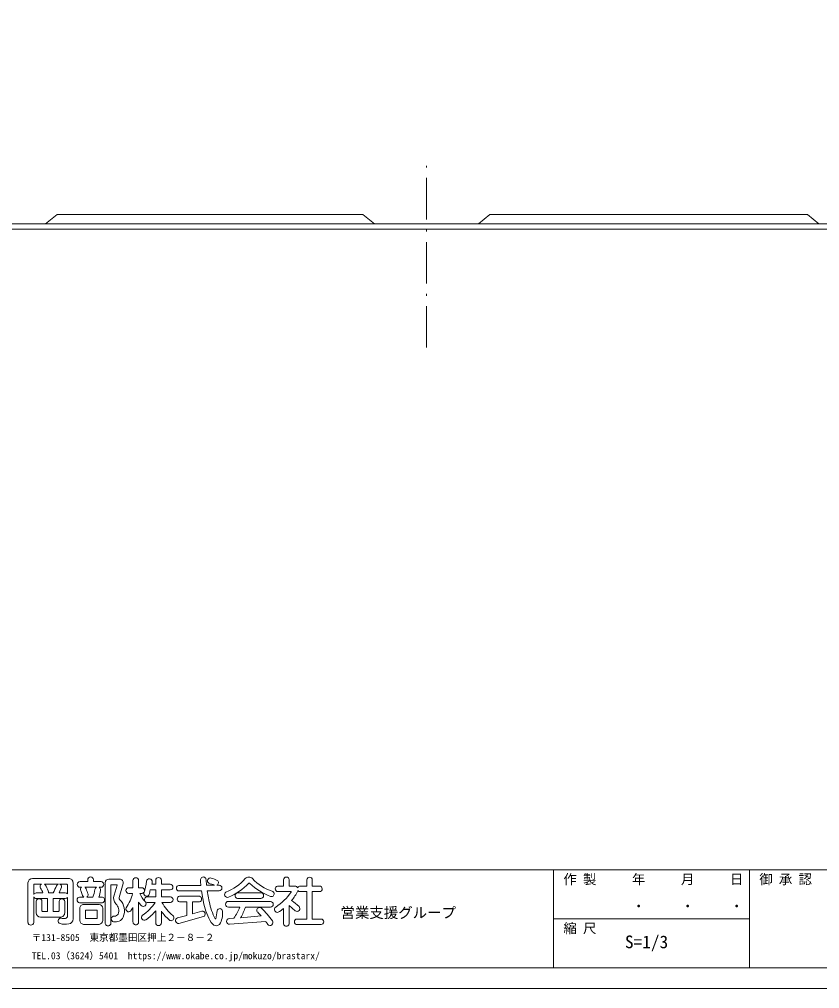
# Model space of a CAD drawing. Units: millimetres, scale not verified. Extents: x -630 to 630, y -1503 to 1503.
# Drawn here: x -245 to 101.6, y 637.5 to 1057.5 of the extents above; entities that cross this region are included whole.
import ezdxf
from ezdxf.enums import TextEntityAlignment as Align

# ---------------------------------------------------------------- set-up
doc = ezdxf.new("R2010")
doc.units = ezdxf.units.MM
doc.header["$LTSCALE"] = 3
doc.linetypes.add('DASHED_DOTTED', pattern=[9.25, 6, -1.5, 0.25, -1.5])
for name, color, linetype, lineweight in [('0-C_レイヤ14', 7, 'Continuous', 18), ('0-F_0', 4, 'Continuous', 5), ('1-0_レイヤ15', 2, 'Continuous', 18)]:
    doc.layers.add(name, color=color, linetype=linetype, lineweight=lineweight)
doc.styles.add('ＭＳ ゴシック', font='')
doc.styles.get('ＭＳ ゴシック').set_extended_font_data('MS Gothic')

msp = doc.modelspace()

# ---------------------------------------------------------------- linework, layer by layer
at = {"layer": '0-C_レイヤ14'}
for p, q in [((-223.663, 685.301), (-239.345, 685.301)), ((-206.254, 685.008), (-201.489, 685.012)), ((-241.246, 683.357), (-241.246, 666.207)), ((-238.787, 682.528), (-238.787, 678.264)), ((-235.435, 682.835), (-238.481, 682.835)), ((-227.992, 682.83), (-234.135, 682.83)), ((-224.484, 682.835), (-227.638, 682.835)), ((-224.182, 678.627), (-224.186, 682.511)), ((-221.719, 667.762), (-221.719, 683.444)), ((-218.695, 681.456), (-218.008, 681.456)), ((-211.559, 681.456), (-216.557, 681.461)), ((-210.479, 681.456), (-209.623, 681.456)), ((-207.809, 666.086), (-207.809, 683.452)), ((-205.346, 682.403), (-205.32, 666.108)), ((-202.811, 682.549), (-205.217, 682.545)), ((-203.964, 678.052), (-202.694, 682.403)), ((-200.033, 683.064), (-201.795, 676.972)), ((-166.399, 682.277), (-175.882, 682.286)), ((-158.451, 682.364), (-159.444, 682.364)), ((-238.783, 666.207), (-238.787, 677.348)), ((-237.643, 679.042), (-234.757, 679.042)), ((-232.346, 679.042), (-230.32, 679.042)), ((-224.169, 677.024), (-224.182, 668.712)), ((-217.054, 677.206), (-218.872, 677.206)), ((-218.432, 679.992), (-217.572, 677.832)), ((-215.788, 677.201), (-213.092, 677.219)), ((-209.321, 677.18), (-210.53, 677.18)), ((-197.633, 678.778), (-195.948, 678.778)), ((-192.838, 678.778), (-192.103, 678.778)), ((-166.961, 677.568), (-175.601, 677.568)), ((-150.234, 679.085), (-140.428, 679.085)), ((-140.428, 676.579), (-150.234, 676.579)), ((-133.01, 679.599), (-127.385, 679.586)), ((-237.66, 675.365), (-237.66, 670.354)), ((-235.198, 671.218), (-235.198, 675.365)), ((-227.81, 675.365), (-227.81, 671.218)), ((-225.348, 670.354), (-225.348, 675.365)), ((-218.868, 674.76), (-209.321, 674.76)), ((-218.829, 667.11), (-218.829, 672.38)), ((-217.187, 674.022), (-210.491, 674.022)), ((-208.893, 672.38), (-208.893, 667.11)), ((-195.767, 672.713), (-195.775, 666.466)), ((-193.313, 666.466), (-193.313, 675.02)), ((-189.576, 674.83), (-186.163, 674.83)), ((-183.226, 674.873), (-179.554, 674.873)), ((-154.433, 675.322), (-136.203, 675.322)), ((-149.508, 672.816), (-154.433, 672.816)), ((-136.203, 672.816), (-147.046, 672.816)), ((-130.552, 672.238), (-130.543, 665.904)), ((-235.759, 668.496), (-227.292, 668.496)), ((-216.319, 668.073), (-216.319, 671.443)), ((-216.19, 671.572), (-211.481, 671.572)), ((-211.481, 667.944), (-216.19, 667.944)), ((-211.351, 671.443), (-211.351, 668.073)), ((-185.947, 671.287), (-185.947, 666.017)), ((-183.485, 666.017), (-183.485, 671.071)), ((-175.903, 665.818), (-165.181, 668.734)), ((-154.131, 667.892), (-152.109, 668.064)), ((-149.15, 668.272), (-140.298, 669.088)), ((-210.491, 665.382), (-217.187, 665.382)), ((-138.276, 666.652), (-154.001, 665.429)), ((-124.703, 665.3), (-114.292, 665.295))]:
    msp.add_line(p, q, dxfattribs=at)
for points in [[(-215.369, 684.696), (-215.369, 683.962), (-218.695, 683.962)], [(-209.619, 683.958), (-212.863, 683.962), (-212.863, 684.74)], [(-160.528, 682.364), (-163.937, 682.364), (-164.11, 684.696)], [(-130.543, 684.696), (-130.543, 681.975), (-133.131, 681.992)], [(-125.58, 681.966), (-128.081, 681.975), (-128.081, 684.74)], [(-120.43, 684.692), (-120.43, 681.992), (-123.372, 681.975)], [(-115.035, 681.975), (-118.102, 681.975), (-118.102, 684.74)], [(-226.674, 681.526), (-227.681, 679.037), (-225.128, 679.037)], [(-195.775, 684.437), (-195.775, 681.284), (-197.547, 681.284)], [(-192.147, 681.284), (-193.313, 681.284), (-193.313, 684.437)], [(-185.947, 684.55), (-185.947, 682.735), (-187.589, 682.735)], [(-179.64, 682.735), (-183.485, 682.735), (-183.485, 684.55)], [(-237.66, 676.575), (-232.778, 676.575), (-232.778, 670.959), (-234.938, 670.959)], [(-228.07, 670.959), (-230.273, 670.959), (-230.273, 676.575), (-225.132, 676.575)], [(-188.323, 680.316), (-185.947, 680.316), (-185.947, 677.335), (-189.49, 677.335)], [(-179.554, 677.335), (-183.485, 677.335), (-183.485, 680.316), (-179.64, 680.316)], [(-175.86, 679.858), (-166.097, 679.858), (-165.056, 674.208)], [(-162.706, 675.262), (-163.591, 679.901), (-158.451, 679.901)], [(-123.372, 679.556), (-120.478, 679.556), (-120.478, 667.676), (-124.793, 667.697)], [(-114.292, 667.693), (-118.102, 667.676), (-118.102, 679.556), (-114.948, 679.556)], [(-175.601, 675.106), (-172.491, 675.106), (-172.491, 669.274), (-176.538, 668.177)], [(-165.881, 671.088), (-170.028, 669.922), (-170.028, 675.106), (-166.961, 675.106)], [(-128.081, 665.904), (-128.081, 673.594), (-125.489, 671.261)]]:
    msp.add_lwpolyline(points, dxfattribs=at)
for centre, radius, start, end in [((-239.293, 683.349), 1.953, 91.52137, 179.76612), ((-223.583, 683.44), 1.863, 0.12368, 92.48023), ((-214.115, 684.676), 1.254, 2.92254, 179.05298), ((-206.275, 683.474), 1.534, 89.19307, 180.80693), ((-201.641, 683.38), 1.639, 348.88353, 84.65273), ((-194.544, 684.335), 1.236, 4.76758, 175.23242), ((-188.698, 683.878), 1.24, 357.11096, 170.87102), ((-184.716, 684.456), 1.235, 4.34541, 175.65459), ((-165.322, 684.712), 1.212, 359.26046, 188.73563), ((-162.277, 684.265), 1.24, 69.46158, 240.98814), ((-166.415, 669.619), 16.456, 64.18811, 73.8649), ((-162.673, 698.609), 20.516, 290.42472, 319.24156), ((-145.555, 683.733), 2.164, 43.22578, 136.77422), ((-129.017, 699.069), 20.39, 222.79891, 251.56918), ((-129.311, 684.657), 1.233, 3.84542, 178.16475), ((-119.265, 684.644), 1.167, 4.68635, 177.65193), ((-238.481, 682.528), 0.307, 90, 180), ((-234.692, 681.742), 1.322, 124.20491, 211.09197), ((-244.273, 675.299), 10.226, 21.46745, 34.28199), ((-234.574, 682.016), 0.925, 34.88437, 61.65661), ((-254.149, 670.4), 23.684, 23.707, 30.84886), ((-262.556, 695.661), 36.268, 332.7262, 338.10924), ((-227.789, 681.616), 1.231, 99.48038, 154.86526), ((-227.876, 681.65), 1.208, 354.07315, 78.63102), ((-224.563, 682.462), 0.381, 7.26484, 77.96327), ((-218.665, 682.709), 1.253, 91.38273, 268.61727), ((-217.287, 680.455), 1.235, 125.75073, 202.00164), ((-217.459, 680.337), 1.442, 19.83388, 51.24147), ((-258.612, 663.416), 45.936, 19.11499, 22.27184), ((-250.438, 688.149), 38.913, 343.6861, 348.6012), ((-210.989, 680.268), 1.318, 115.60725, 171.69176), ((-211.053, 680.355), 1.242, 348.76276, 62.43538), ((-209.691, 682.707), 1.253, 273.11641, 86.68568), ((-205.187, 682.388), 0.16, 100.80575, 174.64687), ((-202.835, 682.41), 0.141, 356.94656, 79.96086), ((-197.561, 680.03), 1.254, 89.3346, 266.71553), ((-192.035, 680.032), 1.256, 266.87477, 95.10075), ((-207.587, 685.188), 17.7, 339.15725, 356.39251), ((-204.636, 685.329), 17.243, 351.34973, 354.96472), ((-179.67, 681.526), 1.21, 271.4321, 88.5679), ((-175.745, 681.073), 1.22, 96.41823, 264.60124), ((-141.866, 684.724), 24.655, 180.45639, 185.69616), ((-167.897, 664.945), 18.913, 67.07032, 74.61252), ((-159.986, 683.458), 1.222, 296.35428, 52.91184), ((-158.495, 681.132), 1.232, 272.07864, 87.92136), ((-165.493, 702.944), 28.055, 293.31325, 315.22564), ((-145.401, 682.997), 0.257, 34.0708, 133.24881), ((-125.143, 704.866), 29.56, 227.30276, 247.90212), ((-132.98, 680.8), 1.202, 97.21838, 268.56832), ((-125.788, 680.432), 1.549, 32.23894, 82.2679), ((-123.373, 680.764), 1.211, 89.97852, 155.94325), ((-115.033, 680.764), 1.211, 273.99544, 90.09538), ((-237.63, 677.828), 1.253, 202.49483, 268.61866), ((-237.572, 677.707), 1.337, 93.00974, 155.36251), ((-236.429, 675.27), 1.235, 4.43221, 175.56779), ((-233.725, 679.308), 1.404, 349.08122, 25.99767), ((-226.579, 675.205), 1.242, 7.39703, 172.60297), ((-225.118, 677.802), 1.227, 269.34312, 320.66253), ((-225.125, 677.747), 1.29, 42.98925, 90.10932), ((-218.767, 675.983), 1.227, 94.90973, 265.29273), ((-216.309, 678.349), 1.365, 202.28042, 236.94095), ((-216.272, 678.186), 1.097, 296.18107, 14.36857), ((-249.898, 688.063), 40.845, 344.54586, 348.77564), ((-209.252, 675.97), 1.212, 266.72951, 93.27049), ((-200.483, 676.87), 3.676, 161.24678, 223.83895), ((-200.382, 676.95), 1.414, 179.07709, 221.46828), ((-216.591, 684.184), 21.339, 327.12265, 345.32466), ((-181.194, 684.128), 12.814, 204.67734, 223.67663), ((-189.852, 678.75), 1.201, 173.31008, 341.63231), ((-189.497, 676.081), 1.254, 89.64809, 220.04225), ((-210.377, 683.716), 22.314, 346.14401, 351.23613), ((-179.64, 676.104), 1.234, 274.01418, 85.98582), ((-175.376, 676.337), 1.252, 100.34023, 259.65977), ((-167.345, 676.337), 1.29, 287.34258, 72.65742), ((-154.868, 678.324), 1.24, 121.32112, 292.70421), ((-150.285, 677.832), 1.254, 87.68033, 272.31967), ((-140.458, 677.832), 1.253, 271.38273, 88.61727), ((-135.824, 678.587), 1.193, 248.41729, 72.41472), ((-147.936, 693.98), 25.328, 303.50004, 324.81876), ((-127.408, 679.412), 0.175, 351.89287, 82.63993), ((-149.845, 693.376), 28.857, 322.15665, 332.03779), ((-125.798, 680.424), 1.553, 338.12543, 344.02528), ((-123.372, 680.765), 1.21, 219.47297, 269.97158), ((-217.222, 672.415), 1.607, 88.76802, 181.23198), ((-210.565, 672.351), 1.672, 0.98795, 87.48426), ((-206.463, 671.284), 4.507, 341.65909, 42.40906), ((-206.113, 671.27), 6.658, 335.50528, 45.43515), ((-197.652, 671.996), 1.184, 149.27417, 319.21124), ((-214.197, 683.873), 21.546, 324.04593, 328.80419), ((-184.553, 680.329), 10.244, 211.22143, 221.43223), ((-191.337, 674.406), 1.238, 223.67041, 38.68261), ((-203.772, 686.908), 21.353, 304.44882, 325.55118), ((-191.335, 674.402), 1.238, 44.85856, 45.14144), ((-189.499, 676.082), 1.255, 225.99999, 266.48015), ((-164.419, 685.634), 21.668, 209.77834, 229.39494), ((-141.049, 679.054), 24.491, 191.41254, 211.59033), ((-136.936, 679.945), 26.192, 190.30072, 207.67707), ((-158.166, 671.04), 1.17, 4.69612, 166.07914), ((-154.433, 674.069), 1.253, 90, 270), ((-167.786, 679.732), 19.543, 323.3427, 339.27593), ((-173.426, 682.269), 28.023, 330.03269, 340.28585), ((-140.899, 671.486), 1.207, 45.14508, 226.30537), ((-167.973, 643.498), 40.147, 35.72792, 45.92611), ((-136.28, 674.069), 1.255, 273.55173, 86.44827), ((-133.249, 671.832), 1.247, 124.54042, 286.97329), ((-137.137, 679.347), 9.691, 296.02849, 312.80824), ((-139.361, 657.179), 22.213, 45.69908, 56.36331), ((-124.714, 672.21), 1.225, 230.72837, 44.99644), ((-235.776, 670.38), 1.884, 180.78979, 270.5273), ((-234.943, 671.214), 0.255, 179.02046, 270.97954), ((-227.056, 666.867), 1.202, 84.77933, 258.66888), ((-228.113, 671.261), 0.305, 278.1301, 351.8699), ((-227.236, 670.384), 1.888, 268.29382, 359.10227), ((-225.366, 677.235), 9.306, 260.22409, 271.97492), ((-225.236, 669.015), 1.097, 279.98183, 343.9926), ((-216.212, 668.051), 0.109, 168.084, 281.916), ((-216.203, 671.456), 0.117, 83.65981, 186.34019), ((-211.502, 671.421), 0.153, 8.1301, 81.8699), ((-211.571, 668.164), 0.238, 292.38014, 337.61986), ((-203.94, 667.729), 1.248, 84.72871, 257.71855), ((-203.653, 670.609), 1.646, 263.97953, 333.17799), ((-203.379, 670.165), 3.714, 295.60443, 333.52528), ((-190.849, 668.381), 1.248, 132.54535, 304.77427), ((-202.41, 684.636), 21.195, 305.38173, 320.96233), ((-165.732, 683.598), 21.727, 215.2072, 228.54854), ((-179.279, 668.214), 1.23, 227.13435, 51.99077), ((-176.118, 667.025), 1.226, 110.07635, 280.06063), ((-165.722, 669.854), 1.244, 295.78577, 97.32315), ((-179.831, 673.295), 20.623, 344.4876, 354.50943), ((-167.064, 670.303), 10.1, 330.3075, 4.7337), ((-153.966, 666.666), 1.237, 97.65917, 268.36641), ((-171.386, 641.286), 41.706, 41.80591, 44.68217), ((-240.014, 666.263), 1.232, 182.61168, 357.38832), ((-225.076, 676.377), 10.915, 258.2892, 277.66807), ((-223.966, 667.779), 2.247, 278.84977, 359.57859), ((-216.993, 667.211), 1.839, 183.14265, 263.91974), ((-210.668, 667.149), 1.776, 275.71763, 358.74472), ((-206.563, 665.963), 1.251, 174.37383, 6.62086), ((-203.513, 670.812), 4.358, 260.85203, 293.52324), ((-194.544, 666.384), 1.234, 176.18593, 3.81407), ((-184.716, 666.086), 1.233, 183.21323, 356.78677), ((-157.99, 668.987), 4.796, 215.17554, 235.64589), ((-159.704, 667.022), 2.228, 243.5347, 309.37144), ((-160.045, 667.836), 0.103, 213.02387, 326.97613), ((-144.201, 661.613), 7.778, 28.94873, 40.38095), ((-136.398, 666.172), 1.275, 218.54107, 37.14077), ((-129.312, 665.8), 1.236, 175.14092, 4.85908), ((-124.686, 666.501), 1.201, 95.10761, 269.22622), ((-114.366, 666.494), 1.201, 273.56412, 86.43588)]:
    msp.add_arc(centre, radius, start, end, dxfattribs=at)
at = {"layer": '0-F_0', "linetype": 'DASHED_DOTTED', "lineweight": 18}
msp.add_line((-68.651, 915.309), (-68.651, 994.279), dxfattribs=at)
at = {"layer": '0-F_0'}
for p, q in [((-228.651, 972.935), (-233.651, 968.935)), ((-228.651, 972.935), (-96.151, 972.935)), ((-96.151, 972.935), (-91.151, 968.935)), ((-41.151, 972.935), (-46.151, 968.935)), ((96.349, 972.935), (-41.151, 972.935)), ((96.349, 972.935), (101.349, 968.935)), ((-358.651, 968.935), (-68.651, 968.935)), ((-343.651, 966.635), (-68.651, 966.635)), ((221.349, 968.935), (-68.651, 968.935)), ((206.349, 966.635), (-68.651, 966.635))]:
    msp.add_line(p, q, dxfattribs=at)
at = {"layer": '1-0_レイヤ15'}
for p, q in [((591, 688.969), (-591, 688.969)), ((-13.576, 688.969), (-13.576, 646.542)), ((71.277, 688.969), (71.277, 646.542)), ((71.277, 667.756), (-13.576, 667.756)), ((591, 646.542), (-591, 646.542))]:
    msp.add_line(p, q, dxfattribs=at)
msp.add_lwpolyline([(600, 1477.542), (600, 637.542), (-600, 637.542)], dxfattribs=at)

# ---------------------------------------------------------------- texts
at = {"layer": '0-F_0', "color": 7, "style": 'ＭＳ ゴシック'}
msp.add_text('S=1/3', height=5.499, dxfattribs=at).set_placement((17.325, 653.393), align=Align.BOTTOM_LEFT)
at = {"layer": '1-0_レイヤ15', "color": 7, "style": 'ＭＳ ゴシック'}
for s, height, p in [('作', 4.246, (-9.334, 681.538)), ('製', 4.246, (-0.848, 681.538)), ('年', 4.246, (20.365, 681.538)), ('月', 4.246, (41.578, 681.538)), ('日', 4.246, (62.791, 681.538)), ('御', 4.246, (75.519, 681.538)), ('承', 4.246, (84.005, 681.538)), ('認', 4.246, (92.49, 681.538)), ('営業支援グループ', 4.586, (-105.894, 666.786)), ('・', 4.246, (20.365, 669.871)), ('・', 4.246, (41.578, 669.871)), ('・', 4.246, (62.791, 669.871)), ('縮', 4.246, (-9.334, 660.325)), ('尺', 4.246, (-0.848, 660.325)), ('〒131-8505\u3000東京都墨田区押上２－８－２', 3.057, (-239.64, 657.244)), ('TEL.03（3624）5401\u3000https://www.okabe.co.jp/mokuzo/brastarx/', 3.057, (-239.64, 649.352))]:
    msp.add_text(s, height=height, dxfattribs=at).set_placement(p, align=Align.BOTTOM_LEFT)

doc.saveas('drawing.dxf')
